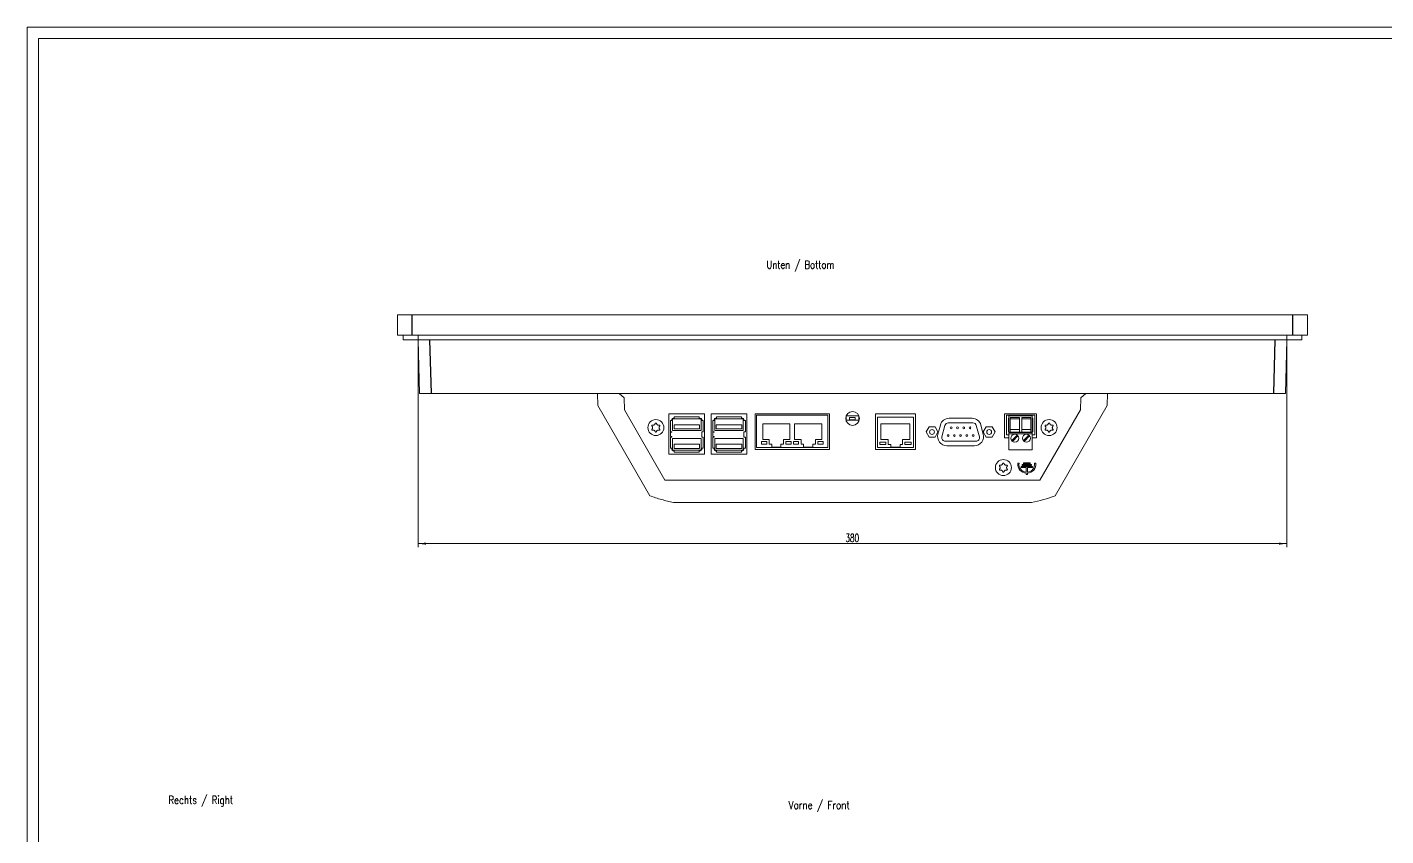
# Model space of a CAD drawing. Header units: millimetres. Extents: x 0 to 1189, y 0 to 841.
# Drawn here: x 0 to 594, y 487 to 841 of the extents above; entities that cross this region are included whole.
import ezdxf

# ---------------------------------------------------------------- set-up
doc = ezdxf.new("R2010")
doc.units = ezdxf.units.MM
for name, color, linetype in [('1', 7, 'Continuous'), ('106', 7, 'Continuous'), ('110', 7, 'Continuous'), ('201', 7, 'Continuous')]:
    doc.layers.add(name, color=color, linetype=linetype)
doc.styles.add('latin_extended', font='simplex.shx')
doc.dimstyles.get("Standard").update_dxf_attribs({"dimtxt": 0.18, "dimasz": 0.18, "dimexe": 0.18, "dimexo": 0.0625, "dimgap": 0.09, "dimtad": 0, "dimtih": 1, "dimtoh": 1, "dimdec": 4, "dimzin": 0, "dimdsep": 46, "dimtxsty": 'Standard', "dimcen": 0.09, "dimadec": 0, "dimazin": 0, "dimtfac": 1, "dimtdec": 4, "dimtofl": 0, "dimtmove": 0, "dimatfit": 3, "dimfxl": 1, "dimtolj": 1, "dimtzin": 0, "dimarcsym": 0})

# ---------------------------------------------------------------- blocks, each defined once
blk = doc.blocks.new('_U5')
at = {"layer": '110', "color": 7, "lineweight": 13}
for p, q in [((170.980753, 706.177334), (170.980753, 613.520201)), ((550.980757, 706.177334), (550.980757, 613.520201)), ((170.980753, 615.020201), (550.980757, 615.020201))]:
    blk.add_line(p, q, dxfattribs=at)
at = {"layer": '110', "color": 7, "lineweight": 25}
for points in [[(170.980753, 615.020201), (174.480751, 615.480985), (174.480755, 614.559417)], [(550.980757, 615.020201), (547.480758, 614.559417), (547.480755, 615.480985)]]:
    blk.add_solid(points, dxfattribs=at)
at = {"layer": '110', "color": 7, "linetype": 'Continuous', "lineweight": 18, "insert": (357.900202, 615.748754), "char_height": 3.5, "attachment_point": 7, "rotation": 359.99999999, "line_spacing_factor": 0.963855, "style": 'latin_extended'}
blk.add_mtext('\\W0.6615;380', dxfattribs=at)

msp = doc.modelspace()

# ---------------------------------------------------------------- linework, layer by layer
at = {"layer": '1', "color": 7, "linetype": 'Continuous', "lineweight": 13}
for p, q in [((161.98, 706.18), (161.98, 715.08)), ((161.98, 715.08), (168.33, 715.08)), ((168.33, 715.08), (553.63, 715.08)), ((482, 715.08), (482, 715.18)), ((486.16, 715.08), (486.16, 715.19)), ((486.16, 715.08), (486.16, 715.18)), ((487.52, 715.08), (487.52, 715.18)), ((488.2, 715.08), (488.2, 715.18)), ((489.74, 715.08), (489.74, 715.18)), ((490.42, 715.08), (490.42, 715.18)), ((490.44, 715.08), (490.44, 715.18)), ((492.77, 715.08), (492.77, 715.18)), ((493.55, 715.08), (493.55, 715.18)), ((495.84, 715.08), (495.84, 715.18)), ((496.52, 715.08), (496.52, 715.18)), ((497.44, 715.08), (497.44, 715.18)), ((498.12, 715.08), (498.12, 715.18)), ((498.72, 715.08), (498.72, 715.18)), ((501.74, 715.08), (501.74, 715.18)), ((502.35, 715.08), (502.35, 715.18)), ((503.07, 715.08), (503.07, 715.18)), ((504.3, 715.08), (504.3, 715.18)), ((504.98, 715.08), (504.98, 715.18)), ((506.86, 715.08), (506.86, 715.18)), ((507.78, 715.08), (507.78, 715.18)), ((508.47, 715.08), (508.47, 715.18)), ((514.15, 715.08), (514.15, 715.18)), ((517.7, 715.08), (517.7, 715.18)), ((518.38, 715.08), (518.38, 715.18)), ((521.43, 715.08), (521.43, 715.18)), ((522.11, 715.08), (522.11, 715.18)), ((523.65, 715.08), (523.65, 715.18)), ((524.33, 715.08), (524.33, 715.18)), ((524.35, 715.08), (524.35, 715.18)), ((526.68, 715.08), (526.68, 715.18)), ((527.47, 715.08), (527.47, 715.18)), ((529.75, 715.08), (529.75, 715.18)), ((530.43, 715.08), (530.43, 715.18)), ((531.97, 715.08), (531.97, 715.18)), ((532.65, 715.08), (532.65, 715.18)), ((559.98, 715.08), (553.63, 715.08)), ((559.98, 706.18), (559.98, 715.08)), ((161.98, 706.18), (168.33, 706.18)), ((164.46, 706.18), (164.46, 704.18)), ((168.33, 706.18), (553.63, 706.18)), ((171.65, 680.78), (171.03, 704.18)), ((550.93, 704.18), (550.32, 680.78)), ((559.98, 706.18), (553.63, 706.18)), ((557.5, 704.18), (557.5, 706.18)), ((557.5, 704.18), (557.5, 706.18)), ((176.64, 680.78), (171.65, 680.78)), ((545.32, 680.78), (176.64, 680.78)), ((249.49, 680.78), (249.58, 675.42)), ((261.05, 678.78), (258.98, 680.78)), ((261.23, 673.51), (261.05, 678.78)), ((460.91, 678.78), (460.73, 673.51)), ((462.98, 680.78), (460.91, 678.78)), ((472.49, 680.78), (472.4, 675.42)), ((550.32, 680.78), (545.32, 680.78)), ((249.58, 675.42), (272.36, 635.97)), ((278.98, 642.78), (261.23, 673.51)), ((280.73, 654.18), (280.73, 671.78)), ((280.73, 671.78), (296.23, 671.78)), ((296.23, 671.78), (296.23, 654.18)), ((299.23, 671.78), (314.73, 671.78)), ((299.23, 654.18), (299.23, 671.78)), ((314.73, 671.78), (314.73, 654.18)), ((318.41, 671.78), (350.91, 671.78)), ((318.41, 656.28), (318.41, 671.78)), ((350.91, 671.78), (350.91, 656.28)), ((370.98, 671.78), (388.48, 671.78)), ((370.98, 656.28), (370.98, 671.78)), ((388.48, 671.78), (388.48, 656.28)), ((427.48, 661.28), (427.48, 671.78)), ((427.48, 671.78), (441.48, 671.78)), ((441.48, 671.78), (441.48, 661.28)), ((460.73, 673.51), (442.98, 642.78)), ((472.4, 675.42), (449.62, 635.97)), ((281.33, 668.84), (281.33, 663.98)), ((281.93, 668.84), (281.33, 668.84)), ((281.93, 669.29), (281.93, 668.84)), ((282.23, 664.47), (282.23, 669.29)), ((282.98, 669.89), (282.53, 669.89)), ((282.53, 669.59), (294.43, 669.59)), ((282.93, 667.03), (282.93, 665.19)), ((294.03, 667.03), (282.93, 667.03)), ((293.98, 670.49), (282.98, 670.49)), ((282.98, 670.49), (282.98, 669.89)), ((293.98, 669.89), (293.98, 670.49)), ((294.43, 669.89), (293.98, 669.89)), ((294.03, 665.19), (294.03, 667.03)), ((294.73, 669.29), (294.73, 664.47)), ((295.03, 668.84), (295.03, 669.29)), ((295.63, 668.84), (295.03, 668.84)), ((295.63, 663.98), (295.63, 668.84)), ((300.43, 668.84), (299.83, 668.84)), ((299.83, 668.84), (299.83, 663.98)), ((300.43, 669.29), (300.43, 668.84)), ((300.73, 664.47), (300.73, 669.29)), ((301.48, 669.89), (301.03, 669.89)), ((301.03, 669.59), (312.93, 669.59)), ((312.53, 667.03), (301.43, 667.03)), ((301.43, 667.03), (301.43, 665.19)), ((312.48, 670.49), (301.48, 670.49)), ((301.48, 670.49), (301.48, 669.89)), ((312.48, 669.89), (312.48, 670.49)), ((312.93, 669.89), (312.48, 669.89)), ((312.53, 665.19), (312.53, 667.03)), ((313.23, 669.29), (313.23, 664.47)), ((313.53, 668.84), (313.53, 669.29)), ((314.13, 668.84), (313.53, 668.84)), ((314.13, 663.98), (314.13, 668.84)), ((350.26, 671.18), (319.06, 671.18)), ((319.06, 671.18), (319.06, 657.08)), ((321.71, 660.58), (321.71, 667.44)), ((321.71, 667.44), (333.65, 667.44)), ((333.65, 667.44), (333.65, 660.58)), ((335.68, 660.58), (335.68, 667.44)), ((335.68, 667.44), (347.62, 667.44)), ((347.62, 667.44), (347.62, 660.58)), ((350.26, 657.08), (350.26, 671.18)), ((358.26, 669.08), (358.26, 670.89)), ((363.76, 669.08), (358.26, 669.08)), ((358.3, 670.98), (363.76, 670.98)), ((359.73, 670.23), (359.73, 669.13)), ((362.23, 670.23), (359.73, 670.23)), ((359.73, 669.13), (362.23, 669.13)), ((362.23, 669.13), (362.23, 670.23)), ((363.76, 670.98), (363.76, 669.08)), ((387.62, 670.32), (371.86, 670.32)), ((371.86, 670.32), (371.86, 657.08)), ((373.35, 660.54), (373.35, 667.4)), ((373.35, 667.4), (386.13, 667.4)), ((386.13, 667.4), (386.13, 660.54)), ((387.62, 657.08), (387.62, 670.32)), ((394.48, 666.13), (393.18, 663.88)), ((397.08, 666.13), (394.48, 666.13)), ((398.38, 663.88), (397.08, 666.13)), ((398.35, 662.91), (399.42, 666.91)), ((401.43, 666.72), (400.09, 661.72)), ((413.69, 667.83), (402.88, 667.83)), ((403.28, 669.88), (413.28, 669.88)), ((416.47, 661.72), (415.14, 666.72)), ((417.14, 666.91), (418.21, 662.91)), ((419.48, 666.13), (418.18, 663.88)), ((422.08, 666.13), (419.48, 666.13)), ((423.38, 663.88), (422.08, 666.13)), ((440.7, 671.18), (428.34, 671.18)), ((428.34, 671.18), (428.34, 662.58)), ((429.22, 663.98), (429.22, 669.98)), ((429.22, 669.98), (429.44, 669.98)), ((429.44, 671.01), (429.44, 663.84)), ((439.6, 671.01), (429.44, 671.01)), ((429.98, 670.21), (429.98, 663.84)), ((433.98, 670.21), (429.98, 670.21)), ((429.98, 669.6), (433.98, 669.6)), ((433.98, 670.21), (433.98, 663.84)), ((435.06, 670.21), (435.06, 663.84)), ((439.06, 670.21), (435.06, 670.21)), ((435.06, 669.6), (439.06, 669.6)), ((439.06, 670.21), (439.06, 663.84)), ((439.6, 671.01), (439.6, 663.84)), ((439.6, 669.98), (439.82, 669.98)), ((439.82, 669.98), (439.82, 663.98)), ((440.7, 662.58), (440.7, 671.18)), ((281.33, 663.98), (281.93, 663.98)), ((281.93, 661.58), (281.33, 661.58)), ((281.33, 661.58), (281.33, 656.72)), ((281.93, 663.72), (281.38, 663.72)), ((281.38, 663.72), (281.38, 661.84)), ((281.38, 661.84), (281.93, 661.84)), ((281.93, 663.98), (281.93, 663.72)), ((281.93, 661.84), (281.93, 661.58)), ((294.73, 664.47), (282.23, 664.47)), ((282.23, 656.27), (282.23, 661.09)), ((282.23, 661.09), (294.73, 661.09)), ((282.93, 665.19), (294.03, 665.19)), ((294.73, 661.09), (294.73, 656.27)), ((295.03, 661.58), (295.03, 663.98)), ((295.03, 663.98), (295.63, 663.98)), ((295.63, 661.58), (295.03, 661.58)), ((295.63, 656.72), (295.63, 661.58)), ((299.83, 663.98), (300.43, 663.98)), ((299.83, 661.58), (299.83, 656.72)), ((300.43, 661.58), (299.83, 661.58)), ((300.43, 663.72), (299.88, 663.72)), ((299.88, 663.72), (299.88, 661.84)), ((299.88, 661.84), (300.43, 661.84)), ((300.43, 663.98), (300.43, 663.72)), ((300.43, 661.84), (300.43, 661.58)), ((313.23, 664.47), (300.73, 664.47)), ((300.73, 661.09), (313.23, 661.09)), ((300.73, 656.27), (300.73, 661.09)), ((301.43, 665.19), (312.53, 665.19)), ((313.23, 661.09), (313.23, 656.27)), ((313.53, 663.98), (314.13, 663.98)), ((313.53, 661.58), (313.53, 663.98)), ((314.13, 661.58), (313.53, 661.58)), ((314.13, 656.72), (314.13, 661.58)), ((321.16, 659.68), (323.46, 659.68)), ((321.16, 658.48), (321.16, 659.68)), ((324.53, 660.58), (321.71, 660.58)), ((323.46, 659.68), (323.46, 658.48)), ((324.53, 658.53), (324.53, 660.58)), ((330.83, 660.58), (330.83, 658.53)), ((333.65, 660.58), (330.83, 660.58)), ((331.89, 658.48), (331.89, 659.68)), ((331.89, 659.68), (334.19, 659.68)), ((334.19, 659.68), (334.19, 658.48)), ((335.13, 659.68), (337.43, 659.68)), ((335.13, 658.48), (335.13, 659.68)), ((338.5, 660.58), (335.68, 660.58)), ((337.43, 659.68), (337.43, 658.48)), ((338.5, 658.53), (338.5, 660.58)), ((347.62, 660.58), (344.8, 660.58)), ((344.8, 660.58), (344.8, 658.53)), ((345.86, 658.48), (345.86, 659.68)), ((345.86, 659.68), (348.16, 659.68)), ((348.16, 659.68), (348.16, 658.48)), ((376.59, 660.54), (373.35, 660.54)), ((376.59, 658.42), (376.59, 660.54)), ((386.13, 660.54), (382.89, 660.54)), ((382.89, 660.54), (382.89, 658.42)), ((393.18, 663.88), (394.48, 661.63)), ((394.48, 661.63), (397.08, 661.63)), ((397.08, 661.63), (398.38, 663.88)), ((401.54, 659.83), (415.03, 659.83)), ((418.18, 663.88), (419.48, 661.63)), ((419.48, 661.63), (422.08, 661.63)), ((422.08, 661.63), (423.38, 663.88)), ((429.44, 661.28), (427.48, 661.28)), ((428.34, 662.58), (429.44, 662.58)), ((429.44, 663.98), (429.22, 663.98)), ((429.44, 663.84), (429.44, 663.61)), ((429.98, 663.84), (429.44, 663.84)), ((429.44, 663.61), (429.44, 663.11)), ((439.6, 663.61), (429.44, 663.61)), ((439.6, 663.11), (429.44, 663.11)), ((429.44, 663.11), (429.44, 656.11)), ((429.98, 664.94), (433.98, 664.94)), ((433.98, 663.84), (429.98, 663.84)), ((433.03, 662.51), (430.58, 660.06)), ((430.93, 659.71), (433.38, 662.16)), ((435.06, 663.84), (433.98, 663.84)), ((435.06, 664.94), (439.06, 664.94)), ((439.06, 663.84), (435.06, 663.84)), ((438.11, 662.51), (435.66, 660.06)), ((436.01, 659.71), (438.46, 662.16)), ((439.6, 663.84), (439.06, 663.84)), ((439.82, 663.98), (439.6, 663.98)), ((439.6, 663.84), (439.6, 663.61)), ((439.6, 663.61), (439.6, 663.11)), ((439.6, 663.11), (439.6, 656.11)), ((439.6, 662.58), (440.7, 662.58)), ((441.48, 661.28), (439.6, 661.28)), ((296.23, 654.18), (280.73, 654.18)), ((281.33, 656.72), (281.93, 656.72)), ((281.93, 656.72), (281.93, 656.27)), ((294.43, 655.97), (282.53, 655.97)), ((282.53, 655.67), (282.98, 655.67)), ((282.93, 658.53), (282.93, 656.69)), ((294.03, 658.53), (282.93, 658.53)), ((282.93, 656.69), (294.03, 656.69)), ((282.98, 655.67), (282.98, 655.07)), ((282.98, 655.07), (293.98, 655.07)), ((293.98, 655.07), (293.98, 655.67)), ((293.98, 655.67), (294.43, 655.67)), ((294.03, 656.69), (294.03, 658.53)), ((295.03, 656.27), (295.03, 656.72)), ((295.03, 656.72), (295.63, 656.72)), ((314.73, 654.18), (299.23, 654.18)), ((299.83, 656.72), (300.43, 656.72)), ((300.43, 656.72), (300.43, 656.27)), ((312.93, 655.97), (301.03, 655.97)), ((301.03, 655.67), (301.48, 655.67)), ((301.43, 658.53), (301.43, 656.69)), ((312.53, 658.53), (301.43, 658.53)), ((301.43, 656.69), (312.53, 656.69)), ((301.48, 655.67), (301.48, 655.07)), ((301.48, 655.07), (312.48, 655.07)), ((312.48, 655.07), (312.48, 655.67)), ((312.48, 655.67), (312.93, 655.67)), ((312.53, 656.69), (312.53, 658.53)), ((313.53, 656.72), (314.13, 656.72)), ((313.53, 656.27), (313.53, 656.72)), ((350.91, 656.28), (318.41, 656.28)), ((319.06, 657.08), (350.26, 657.08)), ((323.46, 658.48), (321.16, 658.48)), ((325.64, 658.53), (324.53, 658.53)), ((325.64, 657.28), (325.64, 658.53)), ((329.71, 657.28), (325.64, 657.28)), ((330.83, 658.53), (329.71, 658.53)), ((329.71, 658.53), (329.71, 657.28)), ((334.19, 658.48), (331.89, 658.48)), ((337.43, 658.48), (335.13, 658.48)), ((339.61, 658.53), (338.5, 658.53)), ((339.61, 657.28), (339.61, 658.53)), ((343.68, 657.28), (339.61, 657.28)), ((344.8, 658.53), (343.68, 658.53)), ((343.68, 658.53), (343.68, 657.28)), ((348.16, 658.48), (345.86, 658.48)), ((388.48, 656.28), (370.98, 656.28)), ((371.86, 657.08), (387.62, 657.08)), ((372.88, 659.39), (375.58, 659.39)), ((372.88, 658.34), (372.88, 659.39)), ((375.58, 658.34), (372.88, 658.34)), ((375.58, 659.39), (375.58, 658.34)), ((377.71, 658.42), (376.59, 658.42)), ((377.71, 657.25), (377.71, 658.42)), ((381.78, 657.25), (377.71, 657.25)), ((382.89, 658.42), (381.78, 658.42)), ((381.78, 658.42), (381.78, 657.25)), ((383.9, 659.39), (386.6, 659.39)), ((383.9, 658.34), (383.9, 659.39)), ((386.6, 658.34), (383.9, 658.34)), ((386.6, 659.39), (386.6, 658.34)), ((414.35, 657.88), (402.21, 657.88)), ((439.6, 656.11), (429.44, 656.11)), ((433.82, 650.17), (433.33, 650.23)), ((439.72, 648.84), (434.72, 648.84)), ((434.72, 648.84), (434.72, 648.34)), ((434.72, 648.34), (436.97, 648.34)), ((435.22, 649.64), (435.22, 649.14)), ((439.22, 649.64), (435.22, 649.64)), ((435.22, 649.14), (439.22, 649.14)), ((435.72, 650.44), (435.72, 649.94)), ((438.72, 650.44), (435.72, 650.44)), ((435.72, 649.94), (438.72, 649.94)), ((436.97, 648.34), (436.97, 646.32)), ((437.47, 646.32), (437.47, 648.34)), ((437.47, 648.34), (439.72, 648.34)), ((438.72, 649.94), (438.72, 650.44)), ((439.22, 649.14), (439.22, 649.64)), ((439.72, 648.34), (439.72, 648.84)), ((441.11, 650.23), (440.61, 650.17)), ((442.98, 642.78), (278.98, 642.78)), ((436.97, 645.82), (436.97, 645.34)), ((436.97, 645.34), (437.47, 645.34)), ((437.47, 645.34), (437.47, 645.82)), ((439.27, 633.08), (282.7, 633.08)), ((285.89, 632.98), (285.89, 633.08)), ((286.14, 632.98), (285.89, 632.98)), ((286.14, 632.98), (286.14, 633.08)), ((435.79, 632.98), (286.14, 632.98)), ((378.29, 632.98), (378.29, 632.96)), ((390.08, 632.98), (390.08, 632.96)), ((393.8, 632.98), (393.8, 632.96)), ((395.85, 632.96), (395.85, 632.98)), ((400.3, 632.98), (400.3, 632.96)), ((403.16, 632.98), (403.16, 632.96)), ((403.16, 632.96), (403.16, 632.98)), ((403.28, 632.96), (403.28, 632.98)), ((404.17, 632.98), (404.17, 632.96)), ((435.79, 632.98), (435.79, 633.08))]:
    msp.add_line(p, q, dxfattribs=at)
at = {"layer": '1', "color": 7, "linetype": 'Continuous', "lineweight": 25}
for p, q in [((168.33, 706.18), (168.33, 715.08)), ((553.63, 706.18), (553.63, 715.08)), ((176.03, 704.18), (176.64, 680.78)), ((545.32, 680.78), (545.93, 704.18))]:
    msp.add_line(p, q, dxfattribs=at)
at = {"layer": '1', "color": 7, "linetype": 'Continuous', "lineweight": 13}
for centre, radius in [((361.05, 669.78), 3), ((274.98, 665.78), 3.5), ((404.17, 665.68), 0.4), ((406.91, 665.68), 0.4), ((409.65, 665.68), 0.4), ((412.39, 665.68), 0.4), ((446.98, 665.78), 3.5), ((395.78, 663.88), 1.08), ((402.8, 662.28), 0.4), ((405.54, 662.28), 0.4), ((408.28, 662.28), 0.4), ((411.02, 662.28), 0.4), ((413.76, 662.28), 0.4), ((420.78, 663.88), 1.08), ((431.98, 661.11), 1.75), ((437.06, 661.11), 1.75), ((426.98, 648.28), 3.5)]:
    msp.add_circle(centre, radius, dxfattribs=at)
for centre, radius, start, end in [((282.53, 669.29), 0.6, 90, 180), ((282.53, 669.29), 0.3, 90, 180), ((294.43, 669.29), 0.6, 360, 90), ((294.43, 669.29), 0.3, 0, 90), ((301.03, 669.29), 0.6, 90, 180), ((301.03, 669.29), 0.3, 90, 180), ((312.93, 669.29), 0.6, 360, 90), ((312.93, 669.29), 0.3, 0, 90), ((403.28, 665.88), 4, 90, 165), ((402.88, 666.33), 1.5, 90, 165), ((413.28, 665.88), 4, 15, 90), ((413.69, 666.33), 1.5, 15, 90), ((402.21, 661.88), 4, 165, 270), ((401.54, 661.33), 1.5, 165, 270), ((414.35, 661.88), 4, 270, 15), ((415.03, 661.33), 1.5, 270, 15), ((282.53, 656.27), 0.6, 180, 270), ((282.53, 656.27), 0.3, 180, 270), ((294.43, 656.27), 0.3, 270, 0), ((294.43, 656.27), 0.6, 270, 360), ((301.03, 656.27), 0.6, 180, 270), ((301.03, 656.27), 0.3, 180, 270), ((312.93, 656.27), 0.6, 270, 360), ((312.93, 656.27), 0.3, 270, 0), ((437.22, 649.73), 3.92, 172.73884, 266.34497), ((437.22, 649.73), 3.42, 172.73884, 265.80996), ((437.22, 649.73), 3.92, 273.65503, 7.26116), ((437.22, 649.73), 3.42, 274.19004, 7.26116), ((428.36, 692.08), 60, 280.47956, 290.7558)]:
    msp.add_arc(centre, radius, start, end, dxfattribs=at)
for points in [[(488.2, 715.18), (487.97, 715.18), (487.75, 715.18), (487.52, 715.18)], [(490.42, 715.18), (490.19, 715.18), (489.96, 715.18), (489.74, 715.18)], [(490.44, 715.18), (490.43, 715.18), (490.43, 715.18), (490.42, 715.18)], [(492.77, 715.18), (491.99, 715.18), (491.22, 715.18), (490.44, 715.18)], [(493.55, 715.18), (493.29, 715.18), (493.03, 715.18), (492.77, 715.18)], [(495.84, 715.18), (495.08, 715.18), (494.32, 715.18), (493.55, 715.18)], [(496.52, 715.18), (496.29, 715.18), (496.06, 715.18), (495.84, 715.18)], [(498.12, 715.18), (497.9, 715.18), (497.67, 715.18), (497.44, 715.18)], [(498.72, 715.18), (498.52, 715.18), (498.32, 715.18), (498.12, 715.18)], [(501.74, 715.18), (500.74, 715.18), (499.73, 715.18), (498.72, 715.18)], [(502.35, 715.18), (502.15, 715.18), (501.95, 715.18), (501.74, 715.18)], [(503.07, 715.18), (502.83, 715.18), (502.59, 715.18), (502.35, 715.18)], [(504.3, 715.18), (503.89, 715.18), (503.48, 715.18), (503.07, 715.18)], [(504.98, 715.18), (504.75, 715.18), (504.52, 715.18), (504.3, 715.18)], [(506.86, 715.18), (506.23, 715.18), (505.6, 715.18), (504.98, 715.18)], [(508.47, 715.18), (508.24, 715.18), (508.01, 715.18), (507.78, 715.18)], [(518.38, 715.18), (518.16, 715.18), (517.93, 715.18), (517.7, 715.18)], [(521.43, 715.18), (520.42, 715.18), (519.4, 715.18), (518.38, 715.18)], [(522.11, 715.18), (521.89, 715.18), (521.66, 715.18), (521.43, 715.18)], [(524.33, 715.18), (524.11, 715.18), (523.88, 715.18), (523.65, 715.18)], [(524.35, 715.18), (524.35, 715.18), (524.34, 715.18), (524.33, 715.18)], [(526.68, 715.18), (525.9, 715.18), (525.13, 715.18), (524.35, 715.18)], [(527.47, 715.18), (527.2, 715.18), (526.94, 715.18), (526.68, 715.18)], [(529.75, 715.18), (528.99, 715.18), (528.23, 715.18), (527.47, 715.18)], [(530.43, 715.18), (530.2, 715.18), (529.98, 715.18), (529.75, 715.18)], [(532.65, 715.18), (532.42, 715.18), (532.2, 715.18), (531.97, 715.18)], [(272.36, 635.97), (273.2, 635.65), (274.89, 635.05), (277.46, 634.27), (280.06, 633.61), (281.82, 633.24), (282.7, 633.08)]]:
    msp.add_open_spline(points, degree=3, dxfattribs=at)
for points, knots in [([(164.46, 704.18), (164.46, 704.18), (164.46, 704.18), (164.46, 704.18), (164.46, 704.18), (164.46, 704.18), (164.46, 704.18), (164.46, 704.18), (164.46, 704.18), (164.46, 704.18), (164.46, 704.18), (164.47, 704.18), (164.47, 704.18), (164.49, 704.18), (164.59, 704.18), (165.04, 704.18), (166.1, 704.18), (168.04, 704.18), (170.54, 704.18), (172.96, 704.18), (174.71, 704.18), (175.6, 704.18), (176.11, 704.18), (176.78, 704.18), (177.69, 704.18), (179.33, 704.18), (183.82, 704.18), (194.44, 704.18), (256.5, 704.18), (315.31, 704.18), (367.58, 704.18)], [0, 0, 0, 0, 0.08493, 0.313697, 0.370889, 0.385187, 0.392336, 0.395911, 0.397698, 0.398592, 0.399038, 0.399262, 0.399485, 0.399597, 0.40306, 0.406634, 0.413783, 0.420932, 0.428081, 0.43523, 0.438805, 0.440592, 0.441486, 0.442379, 0.445954, 0.449528, 0.456677, 0.485273, 0.542465, 1, 1, 1, 1]), ([(367.58, 704.18), (419.85, 704.18), (475.39, 704.18), (534.19, 704.18), (540.92, 704.18), (544.61, 704.18), (545.12, 704.18), (545.47, 704.18), (545.7, 704.18), (546.08, 704.18), (547.39, 704.18), (549.7, 704.18), (552.45, 704.18), (554.74, 704.18), (556.17, 704.18), (556.93, 704.18), (557.25, 704.18), (557.41, 704.18), (557.47, 704.18), (557.49, 704.18), (557.5, 704.18), (557.5, 704.18), (557.5, 704.18), (557.5, 704.18), (557.5, 704.18), (557.5, 704.18)], [0, 0, 0, 0, 0.811112, 0.861807, 0.912501, 0.91567, 0.918838, 0.920422, 0.921214, 0.922006, 0.925175, 0.937849, 0.950522, 0.963196, 0.975869, 0.982206, 0.988543, 0.991711, 0.99488, 0.996464, 0.997256, 0.997652, 0.998048, 0.999632, 1, 1, 1, 1]), ([(273.32, 666.39), (273.27, 666.44), (273.24, 666.5), (273.22, 666.63), (273.23, 666.7), (273.31, 666.83), (273.36, 666.87), (273.49, 666.92), (273.56, 666.92), (273.62, 666.91)], [0, 0, 0, 0, 0.25, 0.25, 0.5, 0.5, 0.75, 0.75, 1, 1, 1, 1]), ([(273.32, 665.16), (273.36, 665.2), (273.39, 665.24), (273.45, 665.33), (273.48, 665.38), (273.53, 665.48), (273.54, 665.54), (273.57, 665.66), (273.58, 665.72), (273.58, 665.84), (273.57, 665.9), (273.54, 666.01), (273.53, 666.07), (273.46, 666.23), (273.4, 666.32), (273.32, 666.39)], [0, 0, 0, 0, 0.125, 0.125, 0.25, 0.25, 0.375, 0.375, 0.5, 0.5, 0.625, 0.625, 0.75, 0.75, 1, 1, 1, 1]), ([(273.62, 666.91), (273.67, 666.89), (273.72, 666.88), (273.83, 666.88), (273.89, 666.88), (274, 666.89), (274.06, 666.9), (274.17, 666.94), (274.23, 666.96), (274.33, 667.02), (274.38, 667.06), (274.47, 667.14), (274.51, 667.18), (274.61, 667.32), (274.66, 667.42), (274.68, 667.52)], [0, 0, 0, 0, 0.125, 0.125, 0.25, 0.25, 0.375, 0.375, 0.5, 0.5, 0.625, 0.625, 0.75, 0.75, 1, 1, 1, 1]), ([(274.68, 667.52), (274.7, 667.59), (274.74, 667.64), (274.84, 667.73), (274.91, 667.75), (275.05, 667.75), (275.12, 667.73), (275.23, 667.64), (275.26, 667.59), (275.28, 667.52)], [0, 0, 0, 0, 0.25, 0.25, 0.5, 0.5, 0.75, 0.75, 1, 1, 1, 1]), ([(275.28, 667.52), (275.29, 667.47), (275.31, 667.42), (275.36, 667.32), (275.39, 667.27), (275.45, 667.18), (275.49, 667.14), (275.58, 667.06), (275.63, 667.03), (275.73, 666.96), (275.79, 666.94), (275.9, 666.9), (275.96, 666.89), (276.13, 666.87), (276.24, 666.88), (276.35, 666.91)], [0, 0, 0, 0, 0.125, 0.125, 0.25, 0.25, 0.375, 0.375, 0.5, 0.5, 0.625, 0.625, 0.75, 0.75, 1, 1, 1, 1]), ([(276.35, 666.91), (276.41, 666.92), (276.47, 666.92), (276.6, 666.87), (276.66, 666.83), (276.73, 666.7), (276.74, 666.63), (276.72, 666.5), (276.69, 666.44), (276.64, 666.39)], [0, 0, 0, 0, 0.25, 0.25, 0.5, 0.5, 0.75, 0.75, 1, 1, 1, 1]), ([(276.64, 666.39), (276.6, 666.36), (276.57, 666.31), (276.51, 666.22), (276.48, 666.17), (276.43, 666.07), (276.42, 666.01), (276.39, 665.9), (276.39, 665.84), (276.39, 665.72), (276.39, 665.66), (276.42, 665.54), (276.43, 665.48), (276.5, 665.33), (276.57, 665.24), (276.64, 665.16)], [0, 0, 0, 0, 0.125, 0.125, 0.25, 0.25, 0.375, 0.375, 0.5, 0.5, 0.625, 0.625, 0.75, 0.75, 1, 1, 1, 1]), ([(445.62, 666.91), (445.56, 666.92), (445.49, 666.92), (445.36, 666.87), (445.31, 666.83), (445.23, 666.7), (445.22, 666.63), (445.24, 666.5), (445.27, 666.44), (445.32, 666.39)], [0, 0, 0, 0, 0.25, 0.25, 0.5, 0.5, 0.75, 0.75, 1, 1, 1, 1]), ([(445.32, 666.39), (445.4, 666.32), (445.46, 666.23), (445.53, 666.07), (445.54, 666.01), (445.57, 665.9), (445.58, 665.84), (445.58, 665.72), (445.57, 665.66), (445.54, 665.54), (445.53, 665.48), (445.48, 665.38), (445.45, 665.33), (445.39, 665.24), (445.36, 665.2), (445.32, 665.16)], [0, 0, 0, 0, 0.25, 0.25, 0.375, 0.375, 0.5, 0.5, 0.625, 0.625, 0.75, 0.75, 0.875, 0.875, 1, 1, 1, 1]), ([(446.68, 667.52), (446.66, 667.42), (446.61, 667.32), (446.51, 667.18), (446.47, 667.14), (446.38, 667.06), (446.33, 667.02), (446.23, 666.96), (446.17, 666.94), (446.06, 666.9), (446, 666.89), (445.89, 666.88), (445.83, 666.88), (445.72, 666.88), (445.67, 666.89), (445.62, 666.91)], [0, 0, 0, 0, 0.25, 0.25, 0.375, 0.375, 0.5, 0.5, 0.625, 0.625, 0.75, 0.75, 0.875, 0.875, 1, 1, 1, 1]), ([(447.28, 667.52), (447.26, 667.59), (447.23, 667.64), (447.12, 667.73), (447.05, 667.75), (446.91, 667.75), (446.84, 667.73), (446.74, 667.64), (446.7, 667.59), (446.68, 667.52)], [0, 0, 0, 0, 0.25, 0.25, 0.5, 0.5, 0.75, 0.75, 1, 1, 1, 1]), ([(448.35, 666.91), (448.24, 666.88), (448.13, 666.87), (447.96, 666.89), (447.9, 666.9), (447.79, 666.94), (447.73, 666.96), (447.63, 667.03), (447.58, 667.06), (447.49, 667.14), (447.45, 667.18), (447.39, 667.27), (447.36, 667.32), (447.31, 667.42), (447.29, 667.47), (447.28, 667.52)], [0, 0, 0, 0, 0.25, 0.25, 0.375, 0.375, 0.5, 0.5, 0.625, 0.625, 0.75, 0.75, 0.875, 0.875, 1, 1, 1, 1]), ([(448.64, 666.39), (448.69, 666.44), (448.72, 666.5), (448.74, 666.63), (448.73, 666.7), (448.66, 666.83), (448.6, 666.87), (448.47, 666.92), (448.41, 666.92), (448.35, 666.91)], [0, 0, 0, 0, 0.25, 0.25, 0.5, 0.5, 0.75, 0.75, 1, 1, 1, 1]), ([(448.64, 665.16), (448.57, 665.24), (448.5, 665.33), (448.43, 665.48), (448.42, 665.54), (448.39, 665.66), (448.39, 665.72), (448.39, 665.84), (448.39, 665.9), (448.42, 666.01), (448.43, 666.07), (448.48, 666.17), (448.51, 666.22), (448.57, 666.31), (448.6, 666.36), (448.64, 666.39)], [0, 0, 0, 0, 0.25, 0.25, 0.375, 0.375, 0.5, 0.5, 0.625, 0.625, 0.75, 0.75, 0.875, 0.875, 1, 1, 1, 1]), ([(273.62, 664.65), (273.56, 664.63), (273.49, 664.63), (273.36, 664.68), (273.31, 664.73), (273.24, 664.85), (273.22, 664.92), (273.24, 665.06), (273.27, 665.12), (273.32, 665.16)], [0, 0, 0, 0, 0.25, 0.25, 0.5, 0.5, 0.75, 0.75, 1, 1, 1, 1]), ([(274.68, 664.03), (274.67, 664.08), (274.65, 664.13), (274.6, 664.23), (274.58, 664.28), (274.51, 664.37), (274.47, 664.41), (274.38, 664.49), (274.33, 664.53), (274.23, 664.59), (274.17, 664.61), (274.06, 664.65), (274, 664.66), (273.83, 664.68), (273.72, 664.67), (273.62, 664.65)], [0, 0, 0, 0, 0.125, 0.125, 0.25, 0.25, 0.375, 0.375, 0.5, 0.5, 0.625, 0.625, 0.75, 0.75, 1, 1, 1, 1]), ([(275.28, 664.03), (275.26, 663.97), (275.23, 663.91), (275.12, 663.83), (275.05, 663.8), (274.91, 663.8), (274.84, 663.83), (274.74, 663.91), (274.7, 663.97), (274.68, 664.03)], [0, 0, 0, 0, 0.25, 0.25, 0.5, 0.5, 0.75, 0.75, 1, 1, 1, 1]), ([(276.35, 664.65), (276.29, 664.66), (276.24, 664.67), (276.13, 664.68), (276.07, 664.68), (275.96, 664.66), (275.9, 664.65), (275.79, 664.62), (275.74, 664.59), (275.63, 664.53), (275.58, 664.49), (275.49, 664.42), (275.45, 664.37), (275.35, 664.23), (275.31, 664.13), (275.28, 664.03)], [0, 0, 0, 0, 0.125, 0.125, 0.25, 0.25, 0.375, 0.375, 0.5, 0.5, 0.625, 0.625, 0.75, 0.75, 1, 1, 1, 1]), ([(276.64, 665.16), (276.69, 665.12), (276.72, 665.06), (276.74, 664.92), (276.73, 664.85), (276.66, 664.73), (276.6, 664.68), (276.47, 664.63), (276.41, 664.63), (276.35, 664.65)], [0, 0, 0, 0, 0.25, 0.25, 0.5, 0.5, 0.75, 0.75, 1, 1, 1, 1]), ([(445.32, 665.16), (445.27, 665.12), (445.24, 665.06), (445.22, 664.92), (445.24, 664.85), (445.31, 664.73), (445.36, 664.68), (445.49, 664.63), (445.56, 664.63), (445.62, 664.65)], [0, 0, 0, 0, 0.25, 0.25, 0.5, 0.5, 0.75, 0.75, 1, 1, 1, 1]), ([(445.62, 664.65), (445.72, 664.67), (445.83, 664.68), (446, 664.66), (446.06, 664.65), (446.17, 664.61), (446.23, 664.59), (446.33, 664.53), (446.38, 664.49), (446.47, 664.41), (446.51, 664.37), (446.58, 664.28), (446.6, 664.23), (446.65, 664.13), (446.67, 664.08), (446.68, 664.03)], [0, 0, 0, 0, 0.25, 0.25, 0.375, 0.375, 0.5, 0.5, 0.625, 0.625, 0.75, 0.75, 0.875, 0.875, 1, 1, 1, 1]), ([(446.68, 664.03), (446.7, 663.97), (446.74, 663.91), (446.84, 663.83), (446.91, 663.8), (447.05, 663.8), (447.12, 663.83), (447.23, 663.91), (447.26, 663.97), (447.28, 664.03)], [0, 0, 0, 0, 0.25, 0.25, 0.5, 0.5, 0.75, 0.75, 1, 1, 1, 1]), ([(447.28, 664.03), (447.31, 664.13), (447.35, 664.23), (447.45, 664.37), (447.49, 664.42), (447.58, 664.49), (447.63, 664.53), (447.74, 664.59), (447.79, 664.62), (447.9, 664.65), (447.96, 664.66), (448.07, 664.68), (448.13, 664.68), (448.24, 664.67), (448.29, 664.66), (448.35, 664.65)], [0, 0, 0, 0, 0.25, 0.25, 0.375, 0.375, 0.5, 0.5, 0.625, 0.625, 0.75, 0.75, 0.875, 0.875, 1, 1, 1, 1]), ([(448.35, 664.65), (448.41, 664.63), (448.47, 664.63), (448.6, 664.68), (448.66, 664.73), (448.73, 664.85), (448.74, 664.92), (448.72, 665.06), (448.69, 665.12), (448.64, 665.16)], [0, 0, 0, 0, 0.25, 0.25, 0.5, 0.5, 0.75, 0.75, 1, 1, 1, 1]), ([(425.62, 649.41), (425.56, 649.42), (425.49, 649.42), (425.36, 649.37), (425.31, 649.33), (425.23, 649.2), (425.22, 649.13), (425.24, 649), (425.27, 648.94), (425.32, 648.89)], [0, 0, 0, 0, 0.25, 0.25, 0.5, 0.5, 0.75, 0.75, 1, 1, 1, 1]), ([(425.32, 648.89), (425.4, 648.82), (425.46, 648.73), (425.53, 648.57), (425.54, 648.51), (425.57, 648.4), (425.58, 648.34), (425.58, 648.22), (425.57, 648.16), (425.54, 648.04), (425.53, 647.98), (425.48, 647.88), (425.45, 647.83), (425.39, 647.74), (425.36, 647.7), (425.32, 647.66)], [0, 0, 0, 0, 0.25, 0.25, 0.375, 0.375, 0.5, 0.5, 0.625, 0.625, 0.75, 0.75, 0.875, 0.875, 1, 1, 1, 1]), ([(426.68, 650.02), (426.66, 649.92), (426.61, 649.82), (426.51, 649.68), (426.47, 649.64), (426.38, 649.56), (426.33, 649.52), (426.23, 649.46), (426.17, 649.44), (426.06, 649.4), (426, 649.39), (425.89, 649.38), (425.83, 649.38), (425.72, 649.38), (425.67, 649.39), (425.62, 649.41)], [0, 0, 0, 0, 0.25, 0.25, 0.375, 0.375, 0.5, 0.5, 0.625, 0.625, 0.75, 0.75, 0.875, 0.875, 1, 1, 1, 1]), ([(427.28, 650.02), (427.26, 650.09), (427.23, 650.14), (427.12, 650.23), (427.05, 650.25), (426.91, 650.25), (426.84, 650.23), (426.74, 650.14), (426.7, 650.09), (426.68, 650.02)], [0, 0, 0, 0, 0.25, 0.25, 0.5, 0.5, 0.75, 0.75, 1, 1, 1, 1]), ([(428.35, 649.41), (428.24, 649.38), (428.13, 649.37), (427.96, 649.39), (427.9, 649.4), (427.79, 649.44), (427.73, 649.46), (427.63, 649.53), (427.58, 649.56), (427.49, 649.64), (427.45, 649.68), (427.39, 649.77), (427.36, 649.82), (427.31, 649.92), (427.29, 649.97), (427.28, 650.02)], [0, 0, 0, 0, 0.25, 0.25, 0.375, 0.375, 0.5, 0.5, 0.625, 0.625, 0.75, 0.75, 0.875, 0.875, 1, 1, 1, 1]), ([(428.64, 648.89), (428.69, 648.94), (428.72, 649), (428.74, 649.13), (428.73, 649.2), (428.66, 649.33), (428.6, 649.37), (428.47, 649.42), (428.41, 649.42), (428.35, 649.41)], [0, 0, 0, 0, 0.25, 0.25, 0.5, 0.5, 0.75, 0.75, 1, 1, 1, 1]), ([(428.64, 647.66), (428.57, 647.74), (428.5, 647.83), (428.43, 647.98), (428.42, 648.04), (428.39, 648.16), (428.39, 648.22), (428.39, 648.34), (428.39, 648.4), (428.42, 648.51), (428.43, 648.57), (428.48, 648.67), (428.51, 648.72), (428.57, 648.81), (428.6, 648.86), (428.64, 648.89)], [0, 0, 0, 0, 0.25, 0.25, 0.375, 0.375, 0.5, 0.5, 0.625, 0.625, 0.75, 0.75, 0.875, 0.875, 1, 1, 1, 1]), ([(425.32, 647.66), (425.27, 647.62), (425.24, 647.56), (425.22, 647.42), (425.24, 647.35), (425.31, 647.23), (425.36, 647.18), (425.49, 647.13), (425.56, 647.13), (425.62, 647.15)], [0, 0, 0, 0, 0.25, 0.25, 0.5, 0.5, 0.75, 0.75, 1, 1, 1, 1]), ([(425.62, 647.15), (425.72, 647.17), (425.83, 647.18), (426, 647.16), (426.06, 647.15), (426.17, 647.11), (426.23, 647.09), (426.33, 647.03), (426.38, 646.99), (426.47, 646.91), (426.51, 646.87), (426.58, 646.78), (426.6, 646.73), (426.65, 646.63), (426.67, 646.58), (426.68, 646.53)], [0, 0, 0, 0, 0.25, 0.25, 0.375, 0.375, 0.5, 0.5, 0.625, 0.625, 0.75, 0.75, 0.875, 0.875, 1, 1, 1, 1]), ([(426.68, 646.53), (426.7, 646.47), (426.74, 646.41), (426.84, 646.33), (426.91, 646.3), (427.05, 646.3), (427.12, 646.33), (427.23, 646.41), (427.26, 646.47), (427.28, 646.53)], [0, 0, 0, 0, 0.25, 0.25, 0.5, 0.5, 0.75, 0.75, 1, 1, 1, 1]), ([(427.28, 646.53), (427.31, 646.63), (427.35, 646.73), (427.45, 646.87), (427.49, 646.92), (427.58, 646.99), (427.63, 647.03), (427.74, 647.09), (427.79, 647.12), (427.9, 647.15), (427.96, 647.16), (428.07, 647.18), (428.13, 647.18), (428.24, 647.17), (428.29, 647.16), (428.35, 647.15)], [0, 0, 0, 0, 0.25, 0.25, 0.375, 0.375, 0.5, 0.5, 0.625, 0.625, 0.75, 0.75, 0.875, 0.875, 1, 1, 1, 1]), ([(428.35, 647.15), (428.41, 647.13), (428.47, 647.13), (428.6, 647.18), (428.66, 647.23), (428.73, 647.35), (428.74, 647.42), (428.72, 647.56), (428.69, 647.62), (428.64, 647.66)], [0, 0, 0, 0, 0.25, 0.25, 0.5, 0.5, 0.75, 0.75, 1, 1, 1, 1])]:
    msp.add_open_spline(points, degree=3, knots=knots, dxfattribs=at)
at = {"layer": '201', "color": 7, "linetype": 'Continuous', "lineweight": 18}
for p, q in [((1189, 841), (0, 841)), ((0, 841), (0, 0)), ((1184, 836), (5, 836)), ((5, 836), (5, 5))]:
    msp.add_line(p, q, dxfattribs=at)

# ---------------------------------------------------------------- texts
at = {"layer": '106', "color": 7, "linetype": 'Continuous', "lineweight": 18, "char_height": 3.5, "attachment_point": 7, "line_spacing_factor": 0.963855, "style": 'latin_extended'}
for s, insert in [('\\W0.7699;Unten / Bottom', (323.38, 734.16)), ('\\W0.7927;Rechts / Right', (61.78, 499.95)), ('\\W0.8027;Vorne / Front', (333.06, 497.74))]:
    msp.add_mtext(s, dxfattribs=dict(at, insert=insert))

# ---------------------------------------------------------------- dimensions: what is measured, and where the dimension line sits
at = {"layer": '110', "color": 7, "linetype": 'Continuous', "lineweight": 18}
dim = msp.add_linear_dim(base=(550.98, 615.02), p1=(170.98, 706.18), p2=(550.98, 706.18), angle=0, dimstyle='Standard', override={"dimtxt": 3.5, "dimasz": 3.5, "dimexe": 1.5, "dimexo": 0, "dimgap": 1.75, "dimtad": 1, "dimtih": 0, "dimtoh": 0, "dimdec": 1, "dimlfac": 1, "dimzin": 8, "dimdsep": 44, "dimlunit": 2, "dimtxsty": 'latin_extended', "dimsah": 1, "dimse1": 0, "dimse2": 0, "dimsd1": 0, "dimsd2": 0, "dimclrd": 7, "dimclre": 7, "dimclrt": 7, "dimtol": 0, "dimtm": -0.2, "dimtfac": 0.714286, "dimtdec": 2, "dimtofl": 1, "dimtmove": 0, "dimtzin": 8, "dimlwd": 13, "dimlwe": 13}, dxfattribs=at)
dim.commit()
dim.dimension.update_dxf_attribs({"geometry": '_U5', "text_midpoint": (360.98, 615.02), "dimtype": 161})

doc.saveas('drawing.dxf')
